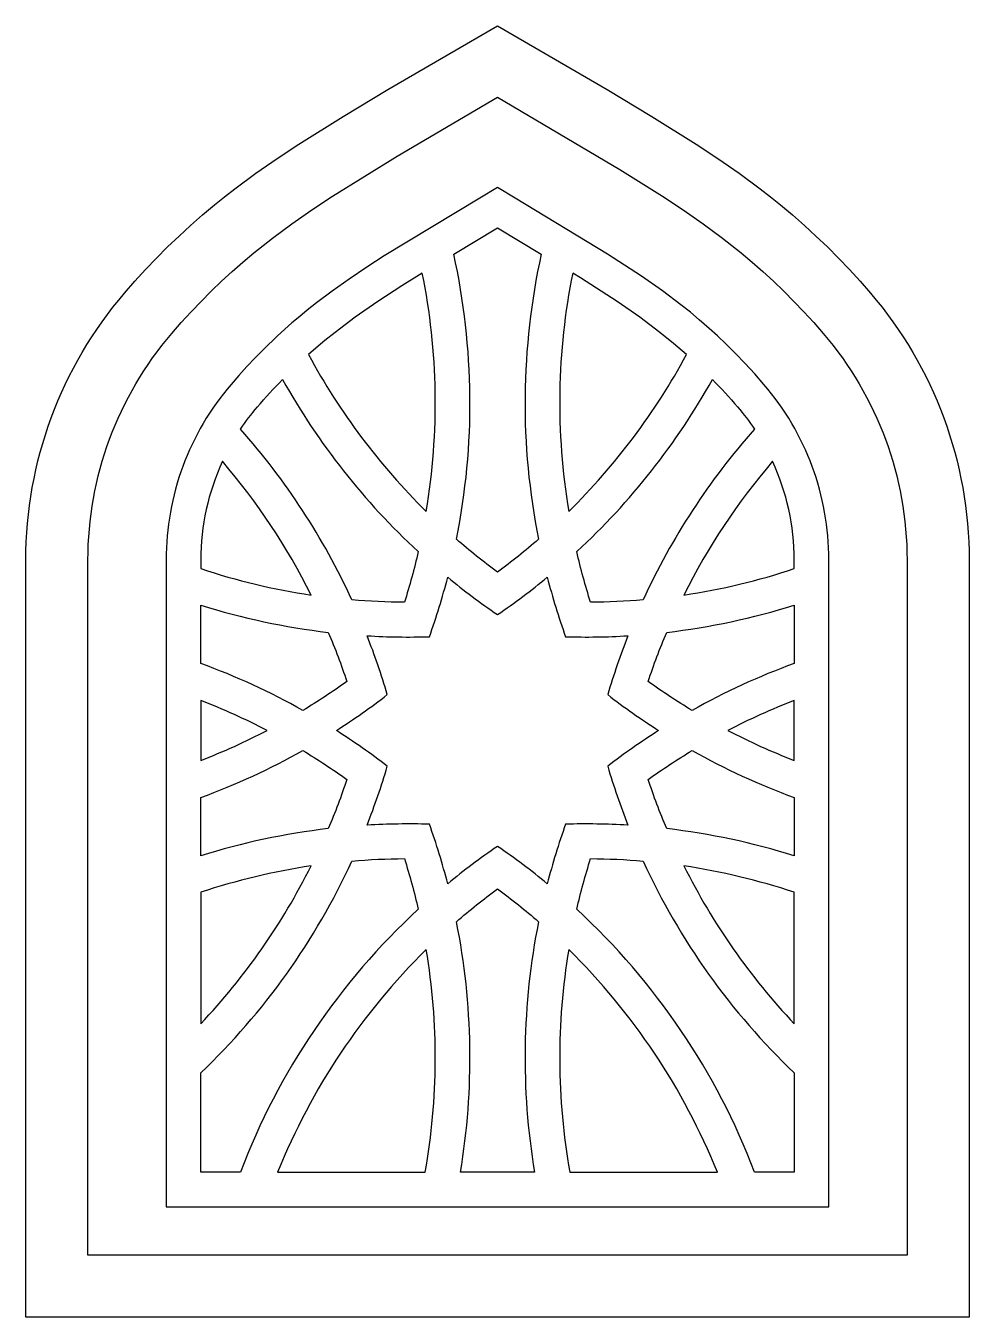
# Model space of a CAD drawing. Header units: millimetres. Extents: x 232 to 960, y 574 to 1572.
import ezdxf

# ---------------------------------------------------------------- set-up
doc = ezdxf.new("R2010")
doc.units = ezdxf.units.MM
doc.layers.get('0').update_dxf_attribs({"color": 12, "true_color": 0xde0000})

msp = doc.modelspace()

# ---------------------------------------------------------------- linework, layer by layer
for points in [[(231.62, 1159.29, -0.179008), (307.86, 1365.43), (315.9, 1374.62), (324.13, 1383.63), (332.54, 1392.45), (341.14, 1401.09), (349.92, 1409.53), (358.88, 1417.77), (368.01, 1425.81), (377.32, 1433.63), (385.13, 1439.92), (393.05, 1446.07), (409.19, 1457.98), (425.68, 1469.44), (442.45, 1480.53), (476.6, 1501.87), (511.13, 1522.59), (595.88, 1571.89), (680.63, 1522.59), (715.16, 1501.87), (749.31, 1480.53), (766.08, 1469.44), (782.57, 1457.98), (798.71, 1446.07), (806.63, 1439.92), (814.44, 1433.63), (823.75, 1425.81), (832.89, 1417.77), (841.84, 1409.53), (850.62, 1401.09), (859.22, 1392.45), (867.63, 1383.63), (875.86, 1374.62), (883.9, 1365.43, -0.179008), (960.14, 1159.29), (960.14, 574.48), (231.62, 574.48)], [(279.6, 1159.29, -0.179008), (344.3, 1334.2), (351.67, 1342.63), (359.22, 1350.89), (366.91, 1358.97), (374.78, 1366.87), (382.79, 1374.58), (390.97, 1382.1), (399.28, 1389.41), (407.76, 1396.53), (414.91, 1402.29), (422.15, 1407.91), (437.11, 1418.95), (452.58, 1429.71), (468.51, 1440.23), (518.5, 1471.1), (595.88, 1516.82), (690.23, 1460.87), (723.25, 1440.23), (739.18, 1429.71), (754.65, 1418.95), (769.61, 1407.91), (776.86, 1402.29), (784, 1396.53), (792.48, 1389.41), (800.79, 1382.1), (808.97, 1374.58), (816.98, 1366.87), (824.85, 1358.97), (832.54, 1350.89), (840.09, 1342.63), (847.47, 1334.2, -0.179008), (912.16, 1159.29), (912.16, 622.47), (279.6, 622.47)], [(390.11, 1294.94, 0.179008), (339.94, 1159.29), (339.94, 659.69), (851.82, 659.69), (851.82, 1159.29, 0.179008), (801.65, 1294.94), (794.51, 1303.07), (787.19, 1311.04), (779.74, 1318.79), (772.11, 1326.35), (765.82, 1332.32), (759.41, 1338.16), (751.69, 1344.9), (744.81, 1350.64), (737.57, 1356.42), (723.38, 1367.11), (706.99, 1378.63), (680.96, 1395.65), (609.58, 1438.83), (595.88, 1446.98), (582.18, 1438.83), (508.4, 1394.13), (495.04, 1385.5), (481.38, 1376.31), (468.32, 1367.06), (456.18, 1357.96), (448.97, 1352.28), (443.12, 1347.47), (437.17, 1342.4), (426.01, 1332.38), (415.19, 1321.97), (408.74, 1315.42), (402.42, 1308.74), (396.2, 1301.9)], [(562.07, 1395.64), (595.88, 1415.81), (629.69, 1395.64, 0.104102), (627.58, 1175.34, -0.019987), (595.88, 1149.97, -0.019987), (564.18, 1175.34, 0.104102)], [(537.81, 1380.93), (522, 1371.04), (503.4, 1358.9), (486.06, 1346.85), (478.17, 1341.04), (470.39, 1335.09), (462.66, 1328.88), (455.51, 1322.86), (449.95, 1317.97, 0.074957), (540.9, 1196.84, 0.091356)], [(741.81, 1317.97), (731.85, 1326.6), (721.37, 1335.09), (713.59, 1341.04), (705.7, 1346.85), (688.36, 1358.9), (660.01, 1377.18), (653.95, 1380.93, 0.091356), (650.86, 1196.84, 0.074957)], [(483.41, 1128.49, 0.07398), (397.4, 1260.32, -0.029729), (410.45, 1277.51, -0.016409), (429.92, 1298.79, 0.079662), (534.71, 1165.76, -0.019987), (523.97, 1126.61, -0.019987)], [(761.84, 1298.79, -0.01641), (781.31, 1277.51, -0.029729), (794.36, 1260.32, 0.07398), (708.35, 1128.49, -0.019987), (667.79, 1126.61, -0.019987), (657.05, 1165.76, 0.079661)], [(383.49, 1235.52, 0.108669), (366.72, 1159.29), (366.72, 1152.62, 0.043203), (451.94, 1132.21, 0.061213)], [(825.04, 1152.62), (825.04, 1159.29, 0.108669), (808.27, 1235.52, 0.061213), (739.82, 1132.21, 0.043203)], [(543.26, 1100.06, 0.022477), (557.43, 1145.98, 0.022477), (595.88, 1117.15, 0.022477), (634.33, 1145.98, 0.022477), (648.5, 1100.06, 0.022477), (696.56, 1100.78, 0.022477), (681.02, 1055.3, 0.022477), (720.32, 1027.63, 0.022477), (681.02, 999.97, 0.022477), (696.56, 954.49, 0.022477), (648.5, 955.21, 0.022477), (634.33, 909.28, 0.022477), (595.88, 938.11, 0.022477), (557.43, 909.28, 0.022477), (543.26, 955.21, 0.022477), (495.21, 954.49, 0.022477), (510.74, 999.97, 0.022477), (471.44, 1027.63, 0.022477), (510.74, 1055.3, 0.022477), (495.21, 1100.78, 0.022477)], [(445.61, 1043.12, 0.04065), (366.72, 1079.38), (366.72, 1124.48, 0.047178), (465.2, 1103.43, -0.019987), (479.53, 1065.44, -0.019987)], [(726.56, 1103.43, 0.047178), (825.04, 1124.48), (825.04, 1079.38, 0.04065), (746.15, 1043.12, -0.019987), (712.23, 1065.44, -0.019987)], [(366.72, 1050.77), (366.72, 1004.49, 0.027688), (417.96, 1027.63, 0.027688)], [(825.04, 1004.49), (825.04, 1050.77, 0.027688), (773.8, 1027.63, 0.027688)], [(465.2, 951.84, 0.047178), (366.72, 930.79), (366.72, 975.89, 0.04065), (445.61, 1012.14, -0.019987), (479.53, 989.83, -0.019987)], [(746.15, 1012.14, 0.04065), (825.04, 975.89), (825.04, 930.79, 0.047178), (726.56, 951.84, -0.019987), (712.23, 989.83, -0.019987)], [(397.31, 686.47), (366.72, 686.47), (366.72, 763.13, 0.094795), (483.41, 926.77, -0.019987), (523.97, 928.66, -0.019987), (534.71, 889.5, 0.116144)], [(708.35, 926.77, 0.094795), (825.04, 763.13), (825.04, 686.47), (794.46, 686.47, 0.116144), (657.05, 889.5, -0.019987), (667.79, 928.66, -0.019987)], [(366.72, 902.64), (366.72, 801.1, 0.073612), (451.94, 923.06, 0.043203)], [(825.04, 801.1), (825.04, 902.64, 0.043203), (739.82, 923.06, 0.073612)], [(627.58, 879.93, 0.091195), (624.49, 686.47), (567.27, 686.47, 0.091195), (564.18, 879.93, -0.019987), (595.88, 905.29, -0.019987)], [(426.07, 686.47), (540.1, 686.47, 0.085232), (540.9, 858.43, 0.102825)], [(651.66, 686.47), (765.69, 686.47, 0.102825), (650.86, 858.43, 0.085232)]]:
    msp.add_lwpolyline(points, format="xyb", close=True)

doc.saveas('drawing.dxf')
